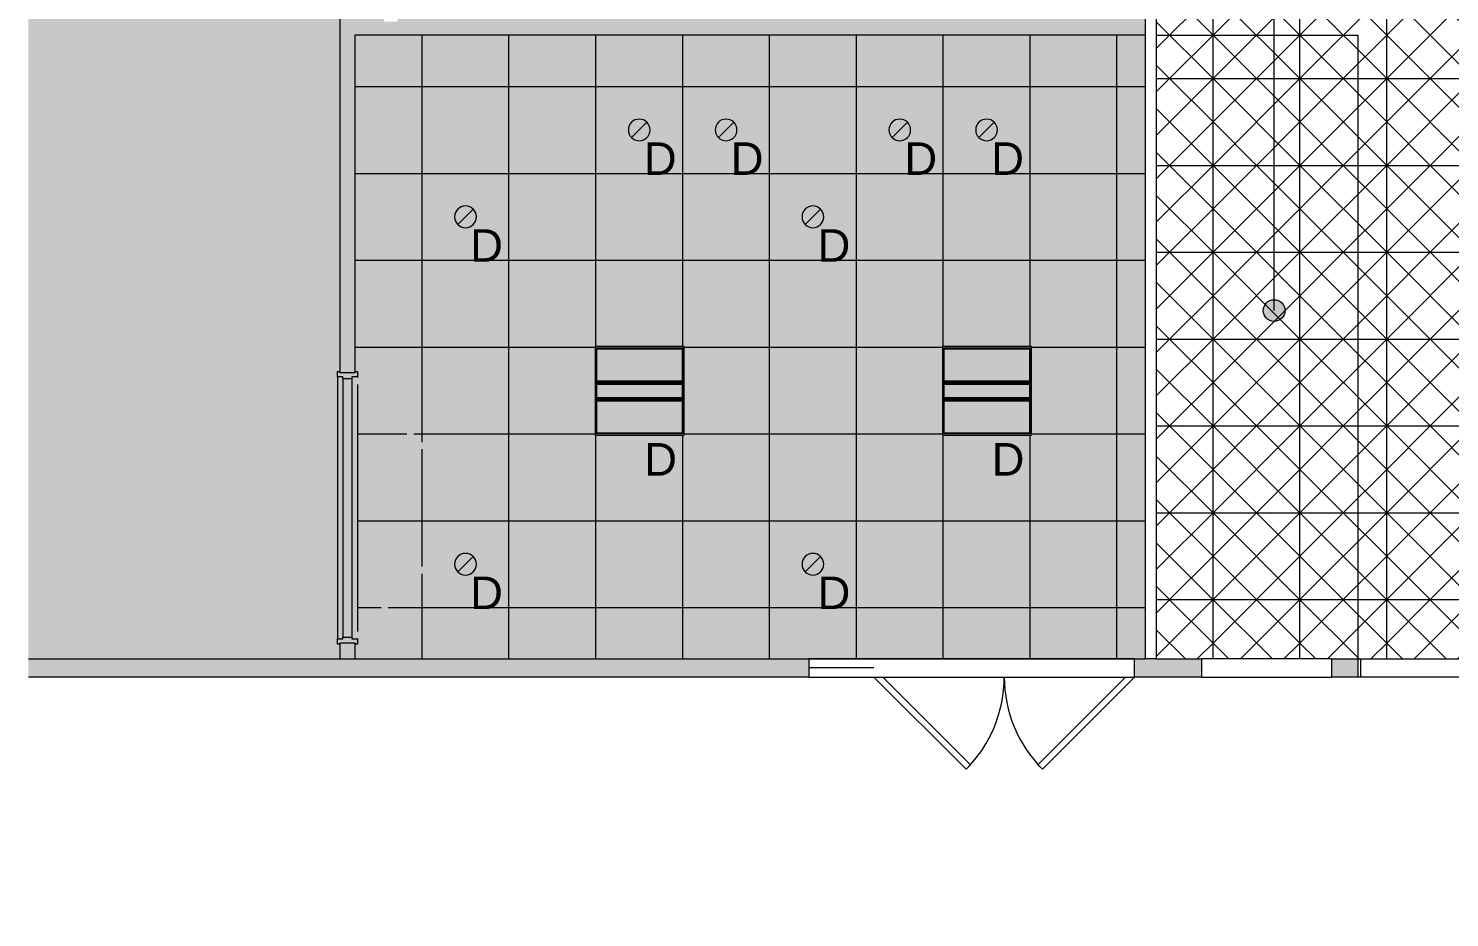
# Model space of a CAD drawing. Header units: inches. Extents: x 842 to 2283, y -56 to 1824.
# Drawn here: x 842.2 to 1234.9, y 969.8 to 1215.5 of the extents above; entities that cross this region are included whole.
import ezdxf

# ---------------------------------------------------------------- set-up
doc = ezdxf.new("R2010")
doc.units = ezdxf.units.IN
doc.header["$MEASUREMENT"] = 0
for name, color, linetype, lineweight in [('A-AREA-IDEN', 2, 'Continuous', 9), ('A-CLNG', 13, 'Continuous', 13), ('A-CLNG-PATT', 13, 'Continuous', 13), ('A-DETL-GENF', 92, 'Continuous', 9), ('A-DETL-THIN', 151, 'Continuous', 9), ('A-DOOR', 31, 'Continuous', 13), ('A-GLAZ', 151, 'Continuous', 13), ('A-WALL', 113, 'Continuous', 9), ('A-WALL-PATT', 111, 'Continuous', 13), ('E-LITE-EQPM', 33, 'Continuous', 13), ('E-LITE-EQPM-IDEN', 33, 'Continuous', 9), ('I-WALL', 2, 'Continuous', 13), ('Orbis - Background_dwg', 8, 'Continuous', 9), ('Orbis_AR$0$A-Door-Exst', 7, 'Continuous', 9)]:
    doc.layers.add(name, color=color, linetype=linetype, lineweight=lineweight)
doc.styles.add('Arial', font='arial.ttf', dxfattribs={"height": 9})

# ---------------------------------------------------------------- blocks, each defined once
blk = doc.blocks.new('Door - Double - Solid-7323304-Level XX  RCP')
at = {"layer": 'A-DOOR'}
h = blk.add_hatch(color=250, dxfattribs=at)
h.paths.add_polyline_path([(35.68, -2.66), (35.68, -1.91), (35.31, -1.91), (35.31, 2.09), (35.68, 2.09), (35.68, 2.84), (34.18, 2.84), (34.18, 1.34), (33.68, 1.34), (33.68, -1.16), (34.18, -1.16), (34.18, -2.66), (35.57, -2.66)], flags=0)
h.paths.add_polyline_path([(-37.69, 1.34), (-38.19, 1.34), (-38.19, 2.84), (-39.69, 2.84), (-39.69, 2.09), (-39.32, 2.09), (-39.32, -1.91), (-39.69, -1.91), (-39.69, -2.66), (-38.19, -2.66), (-38.19, -1.16), (-37.69, -1.16), (-37.69, -0.83)], flags=0)
at = {"layer": 'A-DOOR', "color": 8, "lineweight": 20}
for p, q in [((-39.69, 2.09), (-39.69, 2.84)), ((-39.69, 2.84), (-38.19, 2.84)), ((-38.19, 2.84), (-38.19, 1.34)), ((-38.19, 1.34), (-37.69, 1.34)), ((-37.69, 1.34), (-37.69, -1.16)), ((33.68, -1.16), (33.68, 1.34)), ((33.68, 1.34), (34.18, 1.34)), ((34.18, 1.34), (34.18, 2.84)), ((34.18, 2.84), (35.68, 2.84)), ((35.68, 2.84), (35.68, 2.09)), ((-39.69, -2.66), (-39.69, -1.91)), ((-38.19, -2.66), (-39.69, -2.66)), ((-37.69, -1.16), (-38.19, -1.16)), ((-38.19, -1.16), (-38.19, -2.66)), ((34.18, -1.16), (33.68, -1.16)), ((34.18, -2.66), (34.18, -1.16)), ((35.68, -2.66), (34.18, -2.66)), ((35.68, -1.91), (35.68, -2.66))]:
    blk.add_line(p, q, dxfattribs=at)
at = {"layer": 'A-DOOR', "lineweight": 9}
for p, q in [((-38.19, 2.84), (-38.06, 2.84)), ((-37.69, 1.34), (33.68, 1.34)), ((-36.12, 2.84), (32.11, 2.84)), ((34.05, 2.84), (34.18, 2.84)), ((-38.19, -2.66), (34.18, -2.66)), ((-37.69, -1.16), (33.68, -1.16))]:
    blk.add_line(p, q, dxfattribs=at)
blk = doc.blocks.new('Frameless opening with glazing - 18_ x 96_-6922985-Level XX  RCP')
at = {"layer": 'A-GLAZ', "color": 8, "lineweight": 20}
blk.add_line((-10.5, 0.125), (7.5, 0.125), dxfattribs=at)
blk = doc.blocks.new('L-Recessed Circular - Downlight - 6_-7335116-Level XX  RCP')
at = {"layer": 'E-LITE-EQPM', "lineweight": 9}
for q in [(-2.12, -2.12), (2.12, 2.12)]:
    blk.add_line((0, 0), q, dxfattribs=at)
for start, end in [(360, 180), (180, 360)]:
    blk.add_arc((0, 0), 3, start, end, dxfattribs=at)
blk = doc.blocks.new('L-Recessed-Axis-Plano - 2 X 2-4550865-Level XX  RCP')
at = {"layer": 'E-LITE-EQPM', "lineweight": 9}
for p, q in [((11.91, 11.87), (-11.91, 11.87)), ((-11.91, 11.87), (-11.91, -11.88)), ((11.91, -11.88), (11.91, 11.87)), ((-11.88, -11.56), (-11.88, 11.56)), ((-11.88, 11.56), (11.87, 11.56)), ((11.87, 11.56), (11.87, -11.56)), ((-11.88, 2.74), (11.87, 2.74)), ((11.87, 2.51), (-11.88, 2.51)), ((-11.88, 2.3), (11.87, 2.3)), ((-11.88, 2.2), (11.87, 2.2)), ((-11.88, 1.83), (11.87, 1.83)), ((-11.88, -1.83), (11.87, -1.83)), ((-11.88, -2.2), (11.87, -2.2)), ((-11.88, -2.3), (11.87, -2.3)), ((-11.88, -2.51), (11.87, -2.51)), ((-11.88, -2.74), (11.87, -2.74)), ((11.87, -11.56), (-11.88, -11.56)), ((-11.91, -11.88), (11.91, -11.88))]:
    blk.add_line(p, q, dxfattribs=at)
blk = doc.blocks.new('Orbis - Background_dwg-7329766-Level XX  RCP')
at = {"layer": 'Orbis_AR$0$A-Door-Exst', "color": 250, "lineweight": 13, "flags": 128}
for points in [[(1078.36, 1036.22), (1102.58, 1012.01), (1101.34, 1010.77), (1075.88, 1036.22)], [(1145.41, 1036.22), (1121.19, 1012.01), (1122.43, 1010.77), (1147.88, 1036.22)]]:
    blk.add_lwpolyline(points, dxfattribs=at)
at = {"layer": 'Orbis_AR$0$A-Door-Exst', "color": 250, "lineweight": 13}
for centre, start, end in [((1075.88, 1036.22), 315, 360), ((1147.88, 1036.22), 180, 225)]:
    blk.add_arc(centre, 36, start, end, dxfattribs=at)

msp = doc.modelspace()

# ---------------------------------------------------------------- hatches: boundary and pattern name
at = {"layer": 'A-AREA-IDEN'}
h = msp.add_hatch(color=256, dxfattribs=at)
edge = h.paths.add_edge_path(flags=0)
edge.add_arc((1186.44, 1137.5), 3, 0, 360)
at = {"layer": 'A-CLNG-PATT'}
h = msp.add_hatch(dxfattribs=at)
h.set_pattern_fill('FP1_14', color=256, style=0, pattern_type=2)
h.set_pattern_definition([(90, (1241.56, 1153.602), (24, -24), []), (90, (1265.56, 1153.602), (24, -24), []), (0, (1241.56, 1153.602), (0, -24), []), (0, (1241.56, 1177.602), (0, -24), []), (45, (1241.559, 1153.602), (0, -24.0006), [33.941, 0, 0, 0]), (45, (1253.559, 1153.602), (0, -24.0006), [16.971, -16.971]), (45, (1241.559, 1165.602), (0, -24.0006), [16.971, -16.971]), (315, (1241.559, 1165.602), (0, -24.0006), [16.971, -16.971]), (315, (1253.559, 1177.602), (0, -24.0006), [16.971, -16.971]), (315, (1241.559, 1177.602), (0, -24.0006), [33.941, 0, 0, 0])])
h.paths.add_polyline_path([(1288.7, 1041.22), (1289.48, 1041.22), (1289.48, 1215.97), (1292.48, 1215.97), (1292.48, 1274.47), (1268.75, 1274.47), (1268.75, 1273.72), (1229.5, 1273.72), (1229.5, 1274.47), (1222.5, 1274.47), (1222.5, 1244.87), (1157.97, 1272.71), (1157.97, 1274.47), (1153.88, 1274.47), (1153.88, 1041.22), (1265.1, 1041.22)], flags=0)
h = msp.add_hatch(dxfattribs=at)
h.set_pattern_fill('FP1_3', color=256, style=0, pattern_type=2)
h.set_pattern_definition([(0, (1070.995, 1127.412), (0, -24), []), (270, (1070.995, 1127.412), (-24, -1e-15), [])])
h.paths.add_polyline_path([(1147.88, 1041.22), (1150.88, 1041.22), (1150.88, 1213.6), (932.37, 1213.6), (932.37, 1120.66), (933.12, 1120.66), (933.12, 1119.03), (958.58, 1093.58), (957.6, 1092.6), (933.12, 1117.09), (933.12, 1048.86), (957.6, 1073.34), (958.58, 1072.37), (933.12, 1046.91), (933.12, 1045.29), (932.37, 1045.29), (932.37, 1041.22), (1138.24, 1041.22)], flags=0)
h.paths.add_polyline_path([(963, 1064.41), (962.22, 1064.51), (961.5, 1064.81), (960.87, 1065.29), (960.4, 1065.91), (960.1, 1066.64), (960, 1067.41), (960.1, 1068.19), (960.4, 1068.91), (960.87, 1069.53), (961.52, 1070.02), (962.22, 1070.31), (963, 1070.41), (963.77, 1070.31), (964.5, 1070.01), (965.12, 1069.53), (965.59, 1068.91), (965.89, 1068.19), (966, 1067.41), (965.89, 1066.64), (965.59, 1065.91), (965.12, 1065.29), (964.5, 1064.81), (963.77, 1064.51)], flags=0)
h.paths.add_polyline_path([(1059, 1064.41), (1058.22, 1064.51), (1057.5, 1064.81), (1056.87, 1065.29), (1056.4, 1065.91), (1056.1, 1066.64), (1056, 1067.41), (1056.1, 1068.19), (1056.4, 1068.91), (1056.87, 1069.53), (1057.5, 1070.01), (1058.22, 1070.31), (1059, 1070.41), (1059.77, 1070.31), (1060.5, 1070.01), (1061.12, 1069.53), (1061.59, 1068.91), (1061.89, 1068.19), (1062, 1067.41), (1061.89, 1066.64), (1061.59, 1065.91), (1061.12, 1065.29), (1060.5, 1064.81), (1059.77, 1064.51)], flags=0)
h.paths.add_polyline_path([(1119.41, 1103.03), (1094.79, 1103.03), (1094.79, 1127.59), (1119.41, 1127.59), (1119.41, 1114.36)], flags=0)
h.paths.add_polyline_path([(1011.37, 1103.03), (998.79, 1103.03), (998.79, 1127.59), (1023.41, 1127.59), (1023.41, 1103.03)], flags=0)
h.paths.add_polyline_path([(963, 1160.41), (962.22, 1160.51), (961.5, 1160.81), (960.87, 1161.29), (960.4, 1161.91), (960.1, 1162.64), (960, 1163.41), (960.1, 1164.19), (960.4, 1164.91), (960.87, 1165.53), (961.5, 1166.01), (962.22, 1166.31), (963, 1166.41), (963.77, 1166.31), (964.5, 1166.01), (965.12, 1165.53), (965.59, 1164.91), (965.89, 1164.19), (966, 1163.41), (965.89, 1162.64), (965.59, 1161.91), (965.12, 1161.29), (964.5, 1160.81), (963.77, 1160.51)], flags=0)
h.paths.add_polyline_path([(1059, 1160.41), (1058.22, 1160.51), (1057.5, 1160.81), (1056.87, 1161.29), (1056.4, 1161.91), (1056.1, 1162.64), (1056, 1163.41), (1056.1, 1164.19), (1056.4, 1164.91), (1056.87, 1165.53), (1057.5, 1166.01), (1058.22, 1166.31), (1059, 1166.41), (1059.77, 1166.31), (1060.5, 1166.01), (1061.12, 1165.53), (1061.59, 1164.91), (1061.89, 1164.19), (1062, 1163.41), (1061.89, 1162.64), (1061.59, 1161.91), (1061.12, 1161.29), (1060.5, 1160.81), (1059.77, 1160.51)], flags=0)
h.paths.add_polyline_path([(1011, 1184.41), (1010.22, 1184.51), (1009.5, 1184.81), (1008.87, 1185.29), (1008.4, 1185.91), (1008.1, 1186.64), (1008, 1187.41), (1008.1, 1188.19), (1008.4, 1188.91), (1008.87, 1189.53), (1009.5, 1190.01), (1010.22, 1190.31), (1011, 1190.41), (1011.77, 1190.31), (1012.58, 1189.94), (1013.12, 1189.53), (1013.59, 1188.91), (1013.89, 1188.19), (1014, 1187.41), (1013.89, 1186.64), (1013.59, 1185.91), (1013.12, 1185.29), (1012.5, 1184.81), (1011.77, 1184.51), (1011.37, 1184.46)], flags=0)
h.paths.add_polyline_path([(1107, 1184.41), (1106.22, 1184.51), (1105.5, 1184.81), (1104.87, 1185.29), (1104.4, 1185.91), (1104.1, 1186.64), (1104, 1187.41), (1104.1, 1188.19), (1104.4, 1188.91), (1104.87, 1189.53), (1105.5, 1190.01), (1106.22, 1190.31), (1107, 1190.41), (1107.77, 1190.31), (1108.5, 1190.01), (1109.12, 1189.53), (1109.59, 1188.91), (1109.89, 1188.19), (1110, 1187.41), (1109.89, 1186.64), (1109.59, 1185.91), (1109.12, 1185.29), (1108.5, 1184.81), (1107.77, 1184.51)], flags=0)
h.paths.add_polyline_path([(1083, 1184.41), (1082.22, 1184.51), (1081.5, 1184.81), (1080.87, 1185.29), (1080.4, 1185.91), (1080.1, 1186.64), (1080, 1187.41), (1080.1, 1188.19), (1080.4, 1188.91), (1080.87, 1189.53), (1081.5, 1190.01), (1082.22, 1190.31), (1083, 1190.41), (1083.77, 1190.31), (1084.5, 1190.01), (1085.12, 1189.53), (1085.59, 1188.91), (1085.89, 1188.19), (1086, 1187.41), (1085.89, 1186.64), (1085.59, 1185.91), (1085.12, 1185.29), (1084.5, 1184.81), (1083.77, 1184.51)], flags=0)
h.paths.add_polyline_path([(1035, 1184.41), (1034.22, 1184.51), (1033.5, 1184.81), (1032.87, 1185.29), (1032.4, 1185.91), (1032.1, 1186.64), (1032, 1187.41), (1032.1, 1188.19), (1032.4, 1188.91), (1032.87, 1189.53), (1033.5, 1190.01), (1034.22, 1190.31), (1035, 1190.41), (1035.77, 1190.31), (1036.5, 1190.01), (1037.12, 1189.53), (1037.59, 1188.91), (1037.89, 1188.19), (1038, 1187.41), (1037.89, 1186.64), (1037.59, 1185.91), (1037.12, 1185.29), (1036.5, 1184.81), (1035.77, 1184.51)], flags=0)
at = {"layer": 'A-DETL-GENF'}
h = msp.add_hatch(color=9, dxfattribs=at)
h.paths.add_polyline_path([(1688, -9.77), (2180.09, -9.77), (2180.09, 282.04), (2178.37, 282.04), (2178.37, 269.98), (2160.37, 269.98), (2160.37, 281.98), (2145.5, 281.98), (2145.5, 222.1), (2148.37, 222.1), (2148.37, 48.98), (1645.98, 48.98), (1645.98, 56.98), (1645.87, 56.98), (1645.87, 67.98), (1645.98, 68), (1645.98, 68.19), (1645.71, 68.23), (1643.24, 68.89), (1642.84, 69.08), (1642.63, 69.12), (1642.36, 69.3), (1640.87, 69.99), (1639.47, 70.98), (1636.37, 70.98), (1636.37, 74.07), (1635.38, 75.48), (1634.68, 76.98), (1634.51, 77.24), (1634.47, 77.43), (1634.27, 77.85), (1633.6, 80.38), (1633.38, 83.07), (1633.6, 85.59), (1634.27, 88.11), (1635.38, 90.48), (1636.37, 91.9), (1636.37, 94.98), (1639.44, 94.98), (1640.87, 95.97), (1643.24, 97.08), (1645.98, 97.77), (1645.98, 97.98), (1645.87, 97.98), (1645.87, 207.29), (1645.98, 207.29), (1645.98, 208.97), (1636.37, 208.97), (1636.37, 239.19), (1645.87, 239.19), (1645.87, 593.98), (1179.62, 593.98), (1179.62, 528.98), (842.21, 528.98), (842.21, -9.77), (1603.42, -9.77)], flags=0)
h.paths.add_polyline_path([(1439.37, 58.98), (1435.75, 59.1), (1357.37, 59.1), (1357.37, 54.98), (1402.37, 54.98), (1402.37, 58.98), (1435.75, 58.98)], flags=0)
h.paths.add_polyline_path([(1357.37, 47.98), (1350.37, 47.98), (1350.37, 122.98), (1361, 122.98), (1361, 62.73), (1439.37, 62.73), (1439.37, 51.98), (1409.37, 51.98), (1409.37, 47.98), (1402.37, 47.98)], flags=0)
h.paths.add_polyline_path([(928.37, 67.98), (928.24, 68), (925.84, 68.21), (923.32, 68.89), (922.97, 69.05), (922.63, 69.12), (922.17, 69.42), (920.95, 69.99), (919.55, 70.98), (916.37, 70.98), (916.37, 74.18), (915.46, 75.48), (914.94, 76.59), (914.49, 77.34), (914.35, 77.85), (913.68, 80.38), (913.45, 82.58), (913.39, 83.07), (913.51, 83.68), (913.68, 85.59), (914.52, 88.72), (914.92, 89.32), (915.46, 90.48), (916.37, 91.79), (916.37, 94.98), (919.52, 94.98), (920.95, 95.97), (922.25, 96.58), (922.63, 96.83), (922.91, 96.89), (923.32, 97.08), (925.84, 97.76), (928.54, 97.98), (931.05, 97.76), (933.58, 97.08), (935.95, 95.97), (937.37, 94.98), (940.37, 94.98), (940.37, 92.01), (941.44, 90.48), (942.54, 88.11), (943.22, 85.59), (943.45, 82.98), (943.22, 80.38), (942.54, 77.85), (941.44, 75.48), (940.37, 73.96), (940.37, 70.98), (937.35, 70.98), (935.95, 69.99), (933.58, 68.89), (931.05, 68.21), (928.38, 67.98)], flags=0)
h.paths.add_polyline_path([(1288.37, 67.98), (1288.3, 67.99), (1285.77, 68.21), (1283.24, 68.89), (1282.84, 69.08), (1282.63, 69.12), (1282.36, 69.3), (1280.87, 69.99), (1279.47, 70.98), (1276.37, 70.98), (1276.37, 74.07), (1275.38, 75.48), (1274.68, 76.98), (1274.51, 77.24), (1274.47, 77.43), (1274.27, 77.85), (1273.6, 80.38), (1273.38, 83.07), (1273.6, 85.59), (1274.27, 88.11), (1275.38, 90.48), (1276.37, 91.9), (1276.37, 94.98), (1279.44, 94.98), (1280.87, 95.97), (1283.24, 97.08), (1285.77, 97.76), (1288.46, 97.98), (1290.97, 97.76), (1293.5, 97.08), (1295.87, 95.97), (1297.3, 94.98), (1300.37, 94.98), (1300.37, 91.9), (1301.36, 90.48), (1302.47, 88.11), (1303.14, 85.59), (1303.37, 82.97), (1303.14, 80.38), (1302.47, 77.85), (1302.27, 77.43), (1302.23, 77.24), (1302.06, 76.98), (1301.36, 75.48), (1300.37, 74.07), (1300.37, 70.98), (1297.27, 70.98), (1295.87, 69.99), (1294.38, 69.3), (1294.11, 69.12), (1293.9, 69.08), (1293.5, 68.89), (1290.97, 68.21), (1288.41, 67.98)], flags=0)
h.paths.add_polyline_path([(916.37, 208.97), (916.37, 209.19), (916.15, 209.19), (916.15, 239.19), (940.15, 239.19), (940.15, 238.97), (940.37, 238.97), (940.37, 208.97), (940.15, 208.97)], flags=0)
h.paths.add_polyline_path([(1288.06, 208.97), (1276.37, 208.97), (1276.37, 239.19), (1300.37, 239.19), (1300.37, 208.97)], flags=0)
h.paths.add_polyline_path([(844.25, 593.97), (935.62, 593.98), (935.62, 598.98), (937.62, 598.98), (937.62, 740.22), (867.12, 740.22), (867.12, 647.48), (844.25, 647.48), (844.25, 623.98), (893.25, 623.98), (893.25, 598.98), (895.62, 598.98), (895.62, 593.98), (888.25, 593.98), (888.25, 612.48), (844.25, 612.48), (844.25, 593.98), (842.21, 593.97)], flags=0)
h.paths.add_polyline_path([(1209.87, 596.98), (1247.87, 596.98), (1247.87, 605.72), (1209.87, 605.72), (1209.87, 598.98)], flags=0)
h.paths.add_polyline_path([(1010.87, 596.98), (1010.87, 605.72), (972.87, 605.72), (972.87, 596.98)], flags=0)
h.paths.add_polyline_path([(1389.12, 598.98), (1389.12, 706.97), (1380.37, 706.97), (1380.37, 736.97), (1390.37, 736.97), (1390.37, 820.98), (1388.37, 820.98), (1388.37, 825.98), (1390.37, 825.98), (1390.37, 913.99), (1377.37, 913.99), (1377.37, 951.98), (1290.37, 951.98), (1290.37, 913.99), (1277.37, 913.99), (1277.37, 891.98), (1272.12, 891.98), (1272.12, 934.97), (1179.87, 934.97), (1179.87, 891.98), (1167.87, 891.98), (1167.87, 845.98), (1179.87, 845.98), (1179.87, 787.98), (1167.87, 787.98), (1167.87, 741.98), (1179.87, 741.98), (1179.87, 683.98), (1167.87, 683.98), (1167.87, 637.98), (1179.87, 637.98), (1179.87, 610.97), (1277.87, 610.97), (1277.87, 820.73), (1272.12, 820.73), (1272.12, 845.98), (1277.37, 845.98), (1277.37, 825.98), (1348.37, 825.98), (1348.37, 820.98), (1283.12, 820.98), (1283.12, 598.98), (1349.68, 598.98)], flags=0)
h.paths.add_polyline_path([(1497.62, 598.98), (1636.37, 598.98), (1636.37, 626.3), (1660.37, 626.3), (1660.37, 598.98), (1669.37, 598.98), (1669.37, 946.98), (1553.37, 946.98), (1553.37, 951.98), (1513.37, 951.98), (1513.37, 946.98), (1506.37, 946.97), (1506.37, 916.97), (1496.37, 916.97), (1496.37, 736.97), (1506.37, 736.97), (1506.37, 706.97), (1497.62, 706.97), (1497.62, 599.23)], flags=0)
h.paths.add_polyline_path([(1492.37, 599.23), (1492.37, 701.72), (1394.37, 701.72), (1394.37, 599.23), (1488.78, 599.23)], flags=0)
h.paths.add_polyline_path([(1010.87, 610.97), (1040.87, 610.97), (1040.87, 637.98), (1052.87, 637.98), (1052.87, 683.98), (1040.87, 683.98), (1040.87, 741.98), (1052.87, 741.98), (1052.87, 787.98), (1040.87, 787.98), (1040.87, 845.98), (1052.87, 845.98), (1052.87, 891.98), (1040.87, 891.98), (1040.87, 918.98), (942.87, 918.98), (942.87, 610.97), (972.87, 610.97)], flags=0)
h.paths.add_polyline_path([(844.25, 616.48), (888.25, 616.48), (888.25, 619.98), (844.25, 619.98)], flags=0)
h.paths.add_polyline_path([(842.21, 652.48), (862.12, 652.48), (862.12, 745.22), (891.62, 745.22), (891.62, 840.22), (857.37, 840.22), (857.37, 845.22), (919.37, 845.22), (919.37, 947.22), (842.21, 947.22), (842.21, 671.78)], flags=0)
h.paths.add_polyline_path([(1492.1, 706.97), (1492.37, 706.97), (1492.37, 730.73), (1394.37, 730.73), (1394.37, 706.97), (1490.37, 706.97)], flags=0)
h.paths.add_polyline_path([(1490.37, 735.98), (1490.37, 945.98), (1488.37, 945.98), (1488.37, 951.98), (1448.37, 951.98), (1448.37, 945.98), (1396.37, 945.98), (1396.37, 735.98), (1460.42, 735.98)], flags=0)
h.paths.add_polyline_path([(896.62, 745.22), (898.37, 745.22), (898.37, 840.22), (896.62, 840.22), (896.62, 745.47)], flags=0)
h.paths.add_polyline_path([(931.34, 745.47), (937.62, 745.47), (937.62, 839.97), (903.62, 839.97), (903.62, 745.47), (919.37, 745.47)], flags=0)
h.paths.add_polyline_path([(923.37, 845.22), (937.62, 845.22), (937.62, 924.23), (1040.87, 924.23), (1040.87, 934.97), (1010.87, 934.97), (1010.87, 949.22), (972.87, 949.22), (972.87, 934.97), (942.87, 934.97), (942.87, 949.22), (923.37, 949.22), (923.37, 846.56)], flags=0)
h.paths.add_polyline_path([(1636.37, 916.97), (1636.37, 946.97), (1660.37, 946.97), (1660.37, 916.97), (1639.53, 916.97)], flags=0)
h.paths.add_polyline_path([(1277.87, 916.99), (1287.37, 916.99), (1287.37, 948.98), (1277.87, 948.98), (1277.87, 934.97), (1277.37, 934.97), (1277.37, 916.99)], flags=0)
h.paths.add_polyline_path([(1209.87, 940.23), (1247.87, 940.23), (1247.87, 948.98), (1209.87, 948.98)], flags=0)
h.paths.add_polyline_path([(1382.36, 946.99), (1394.37, 946.99), (1394.37, 948.98), (1380.37, 948.98), (1380.37, 946.99)], flags=0)
h.paths.add_polyline_path([(1150.88, 1041.22), (1150.88, 1213.6), (932.37, 1213.6), (932.37, 1120.66), (933.12, 1120.66), (933.12, 1119.16), (931.62, 1119.16), (931.62, 1118.66), (929.12, 1118.66), (929.12, 1119.16), (927.62, 1119.16), (927.62, 1120.66), (928.37, 1120.66), (928.37, 1292.47), (913.87, 1292.47), (913.87, 1327.47), (928.54, 1327.47), (928.54, 1417.98), (928.37, 1417.98), (928.37, 1432.97), (912.37, 1432.97), (912.37, 1472.97), (928.37, 1472.97), (928.37, 1478.48), (940.37, 1478.48), (940.37, 1429.98), (1152.37, 1429.98), (1152.37, 1477.98), (1145.37, 1477.98), (1145.37, 1712.98), (940.37, 1712.98), (940.37, 1700.97), (916.37, 1700.97), (916.37, 1712.98), (842.21, 1712.98), (842.21, 1041.22), (928.37, 1041.22), (928.37, 1045.29), (927.62, 1045.29), (927.62, 1046.79), (929.12, 1046.79), (929.12, 1047.29), (931.62, 1047.29), (931.62, 1046.79), (933.12, 1046.79), (933.12, 1045.29), (932.37, 1045.29), (932.37, 1041.22), (1147.88, 1041.22)], flags=0)
h.paths.add_polyline_path([(1082.22, 1184.81), (1082.22, 1184.81), (1083, 1184.99)], flags=0)
h.paths.add_polyline_path([(1011.37, 1217.35), (1150.88, 1217.35), (1150.88, 1398.85), (1148.37, 1398.85), (1148.37, 1417.98), (944.25, 1417.98), (944.25, 1327.47), (944.45, 1327.47), (944.45, 1292.47), (944.25, 1292.47), (944.25, 1217.35), (981.58, 1217.35)], flags=0)
h.paths.add_polyline_path([(932.53, 1217.35), (940.5, 1217.35), (940.5, 1292.47), (932.37, 1292.47), (932.37, 1217.35)], flags=0)
h.paths.add_polyline_path([(940.37, 1319.16), (940.45, 1319.16), (940.45, 1324.47), (940.37, 1324.47), (940.37, 1324.41)], flags=0)
h.paths.add_polyline_path([(940.45, 1327.47), (940.5, 1327.47), (940.5, 1417.98), (932.29, 1417.98), (932.29, 1327.47)], flags=0)
h.paths.add_polyline_path([(1151.06, 1410.1), (1153.88, 1410.1), (1153.88, 1418.36), (1150.88, 1418.36), (1150.88, 1410.1)], flags=0)
h.paths.add_polyline_path([(2026.31, 1410.47), (2059.94, 1410.47), (2028.24, 1641.93), (2004.53, 1724.6), (2003.37, 1724.6), (2003.37, 1700.97), (1955.37, 1700.97), (1955.37, 1712.97), (1840.37, 1712.97), (1840.37, 1700.97), (1816.37, 1700.97), (1816.37, 1712.98), (1672.37, 1712.98), (1672.37, 1700.97), (1624.37, 1700.97), (1624.37, 1712.98), (1480.37, 1712.98), (1480.37, 1700.97), (1456.37, 1700.97), (1456.37, 1712.98), (1312.37, 1712.98), (1312.37, 1700.97), (1264.37, 1700.97), (1264.37, 1712.98), (1176.37, 1712.98), (1176.37, 1700.97), (1160.37, 1700.97), (1160.37, 1461.1), (1176.54, 1461.1), (1176.54, 1437.1), (1176.37, 1437.1), (1176.37, 1436.97), (1160.37, 1436.97), (1160.37, 1410.47), (2007.37, 1410.47)], flags=0)
h.paths.add_polyline_path([(1480.37, 1436.97), (1456.37, 1436.97), (1456.37, 1460.97), (1456.48, 1460.97), (1456.48, 1461.1), (1480.48, 1461.1), (1480.48, 1437.1), (1480.37, 1437.1)], flags=0)
h.paths.add_polyline_path([(1152.37, 1484.98), (1152.37, 1712.98), (1150.37, 1712.98), (1150.37, 1484.98), (1150.88, 1484.98)], flags=0)
h.paths.add_polyline_path([(1649.71, 1541.91), (1636.37, 1541.91), (1636.37, 1565.97), (1660.37, 1565.97), (1660.37, 1541.91)], flags=0)
h.paths.add_polyline_path([(1998.26, 1541.91), (1974.26, 1541.91), (1974.26, 1565.91), (1974.37, 1565.91), (1974.37, 1565.97), (1998.37, 1565.97), (1998.37, 1541.97), (1998.26, 1541.97)], flags=0)
h.paths.add_polyline_path([(1276.37, 1541.91), (1276.37, 1565.97), (1300.37, 1565.97), (1300.37, 1541.91)], flags=0)
at = {"layer": 'A-WALL-PATT', "lineweight": 9}
h = msp.add_hatch(color=7, dxfattribs=at)
h.paths.add_polyline_path([(932.15, 1041.22), (932.37, 1041.22), (932.37, 1045.66), (928.37, 1045.66), (928.37, 1041.22)], flags=0)
h.paths.add_polyline_path([(928.37, 1120.29), (932.37, 1120.29), (932.37, 1292.47), (928.37, 1292.47), (928.37, 1142.05)], flags=0)
msp.add_hatch(color=7, dxfattribs=at).paths.add_polyline_path([(1150.88, 1213.6), (1150.88, 1217.35), (932.37, 1217.35), (932.37, 1213.6), (1109.59, 1213.6)], flags=0)
h = msp.add_hatch(color=7, dxfattribs=at)
h.paths.add_polyline_path([(1151.99, 1036.22), (1153.88, 1036.22), (1153.88, 1041.22), (1147.88, 1041.22), (1147.88, 1036.22), (1151.82, 1036.22)], flags=0)
h.paths.add_polyline_path([(926.79, 1036.22), (1057.88, 1036.22), (1057.88, 1041.22), (842.21, 1041.22), (842.21, 1036.22)], flags=0)
h = msp.add_hatch(color=7, dxfattribs=at)
h.paths.add_polyline_path([(1202.38, 1036.22), (1209.73, 1036.22), (1209.73, 1041.22), (1202.38, 1041.22)], flags=0)
h.paths.add_polyline_path([(1157.59, 1036.22), (1166.38, 1036.22), (1166.38, 1041.22), (1153.88, 1041.22), (1153.88, 1036.22), (1157.12, 1036.22)], flags=0)

# ---------------------------------------------------------------- linework, layer by layer
at = {"layer": 'A-AREA-IDEN'}
msp.add_line((1186.44, 1137.5), (1186.44, 1768.18), dxfattribs=at)
msp.add_circle((1186.44, 1137.5), 3, dxfattribs=at)
at = {"layer": 'A-CLNG'}
for p, q in [((1153.88, 1213.6), (1209.62, 1213.6)), ((1209.62, 1213.6), (1209.62, 1041.22)), ((1023.41, 1127.59), (998.79, 1127.59)), ((998.79, 1127.59), (998.79, 1103.03)), ((1023.41, 1103.03), (1023.41, 1127.59)), ((1119.41, 1127.59), (1094.79, 1127.59)), ((1094.79, 1127.59), (1094.79, 1103.03)), ((1119.41, 1103.03), (1119.41, 1127.59)), ((998.79, 1103.03), (1023.41, 1103.03)), ((1094.79, 1103.03), (1119.41, 1103.03))]:
    msp.add_line(p, q, dxfattribs=at)
for centre, start, end in [((1011, 1187.41), 0, 180), ((1035, 1187.41), 0, 180), ((1083, 1187.41), 0, 180), ((1107, 1187.41), 0, 180), ((1011, 1187.41), 180, 0), ((1035, 1187.41), 180, 0), ((1083, 1187.41), 180, 0), ((1107, 1187.41), 180, 0), ((963, 1163.41), 0, 180), ((963, 1163.41), 180, 0), ((1059, 1163.41), 0, 180), ((1059, 1163.41), 180, 0), ((963, 1067.41), 0, 180), ((1059, 1067.41), 0, 180), ((963, 1067.41), 180, 0), ((1059, 1067.41), 180, 0)]:
    msp.add_arc(centre, 3, start, end, dxfattribs=at)
at = {"layer": 'A-DETL-THIN'}
for p, q in [((1150.88, 1041.22), (1150.88, 1410.1)), ((842.21, 1041.22), (1150.88, 1041.22))]:
    msp.add_line(p, q, dxfattribs=at)
at = {"layer": 'A-WALL', "lineweight": 13}
msp.add_line((1153.88, 1041.22), (1150.88, 1041.22), dxfattribs=at)
at = {"layer": 'I-WALL', "color": 8, "lineweight": 20}
for p, q in [((928.37, 1120.29), (928.37, 1292.47)), ((932.37, 1213.6), (932.37, 1120.29)), ((1150.88, 1213.6), (932.37, 1213.6)), ((932.37, 1120.29), (928.37, 1120.29)), ((928.37, 1041.22), (928.37, 1045.66)), ((928.37, 1045.66), (932.37, 1045.66)), ((932.37, 1045.66), (932.37, 1041.22)), ((842.21, 1041.22), (928.37, 1041.22)), ((932.37, 1041.22), (1057.88, 1041.22)), ((1057.88, 1041.22), (1057.88, 1036.22)), ((1147.88, 1041.22), (1150.88, 1041.22)), ((1147.88, 1036.22), (1147.88, 1041.22)), ((1153.88, 1041.22), (1166.38, 1041.22)), ((1166.38, 1041.22), (1166.38, 1036.22)), ((1202.38, 1041.22), (1210.37, 1041.22)), ((1202.38, 1036.22), (1202.38, 1041.22)), ((1210.37, 1041.22), (1210.37, 1036.22)), ((1057.88, 1036.22), (842.21, 1036.22)), ((1166.38, 1036.22), (1147.88, 1036.22)), ((1210.37, 1036.22), (1202.38, 1036.22))]:
    msp.add_line(p, q, dxfattribs=at)
at = {"layer": 'I-WALL'}
for p, q in [((1153.88, 1274.47), (1153.88, 1041.22)), ((1150.88, 1041.22), (1150.88, 1213.6)), ((1209.73, 1036.22), (1209.73, 1041.22)), ((1210.37, 1041.22), (1289.48, 1041.22)), ((1289.48, 1036.22), (1210.37, 1036.22))]:
    msp.add_line(p, q, dxfattribs=at)
at = {"layer": 'I-WALL', "lineweight": 9}
for p, q in [((1147.88, 1041.22), (1057.88, 1041.22)), ((1202.38, 1041.22), (1166.38, 1041.22)), ((1057.88, 1036.22), (1147.88, 1036.22)), ((1166.38, 1036.22), (1202.38, 1036.22))]:
    msp.add_line(p, q, dxfattribs=at)

# ---------------------------------------------------------------- block references
at = {"layer": 'A-DOOR', "rotation": 269.9999999999999}
msp.add_blockref('Door - Double - Solid-7323304-Level XX  RCP', (930.28, 1080.97), dxfattribs=at)
at = {"layer": 'A-GLAZ'}
msp.add_blockref('Frameless opening with glazing - 18_ x 96_-6922985-Level XX  RCP', (1068.38, 1038.72), dxfattribs=at)
at = {"layer": 'E-LITE-EQPM', "lineweight": 9}
for p in [(1011, 1187.41), (1035, 1187.41), (1083, 1187.41), (1107, 1187.41), (963, 1163.41), (1059, 1163.41), (963, 1067.41), (1059, 1067.41)]:
    msp.add_blockref('L-Recessed Circular - Downlight - 6_-7335116-Level XX  RCP', p, dxfattribs=at)
at = {"layer": 'E-LITE-EQPM', "lineweight": 9, "extrusion": (0, 0, -1), "rotation": 180}
for p in [(-1011.1, 1115.31), (-1107.1, 1115.31)]:
    msp.add_blockref('L-Recessed-Axis-Plano - 2 X 2-4550865-Level XX  RCP', p, dxfattribs=at)
at = {"layer": 'Orbis - Background_dwg', "color": 7}
msp.add_blockref('Orbis - Background_dwg-7329766-Level XX  RCP', (0, 0), dxfattribs=at)

# ---------------------------------------------------------------- texts
at = {"layer": 'E-LITE-EQPM-IDEN', "char_height": 9, "width": 11.211, "attachment_point": 1, "style": 'Arial'}
for insert in [(1012.27, 1184), (1036.27, 1184), (1084.27, 1184), (1108.27, 1184), (964.27, 1160), (1060.27, 1160), (1012.37, 1100.9), (1108.37, 1100.9), (964.27, 1064), (1060.27, 1064)]:
    msp.add_mtext('D', dxfattribs=dict(at, insert=insert))

doc.saveas('drawing.dxf')
